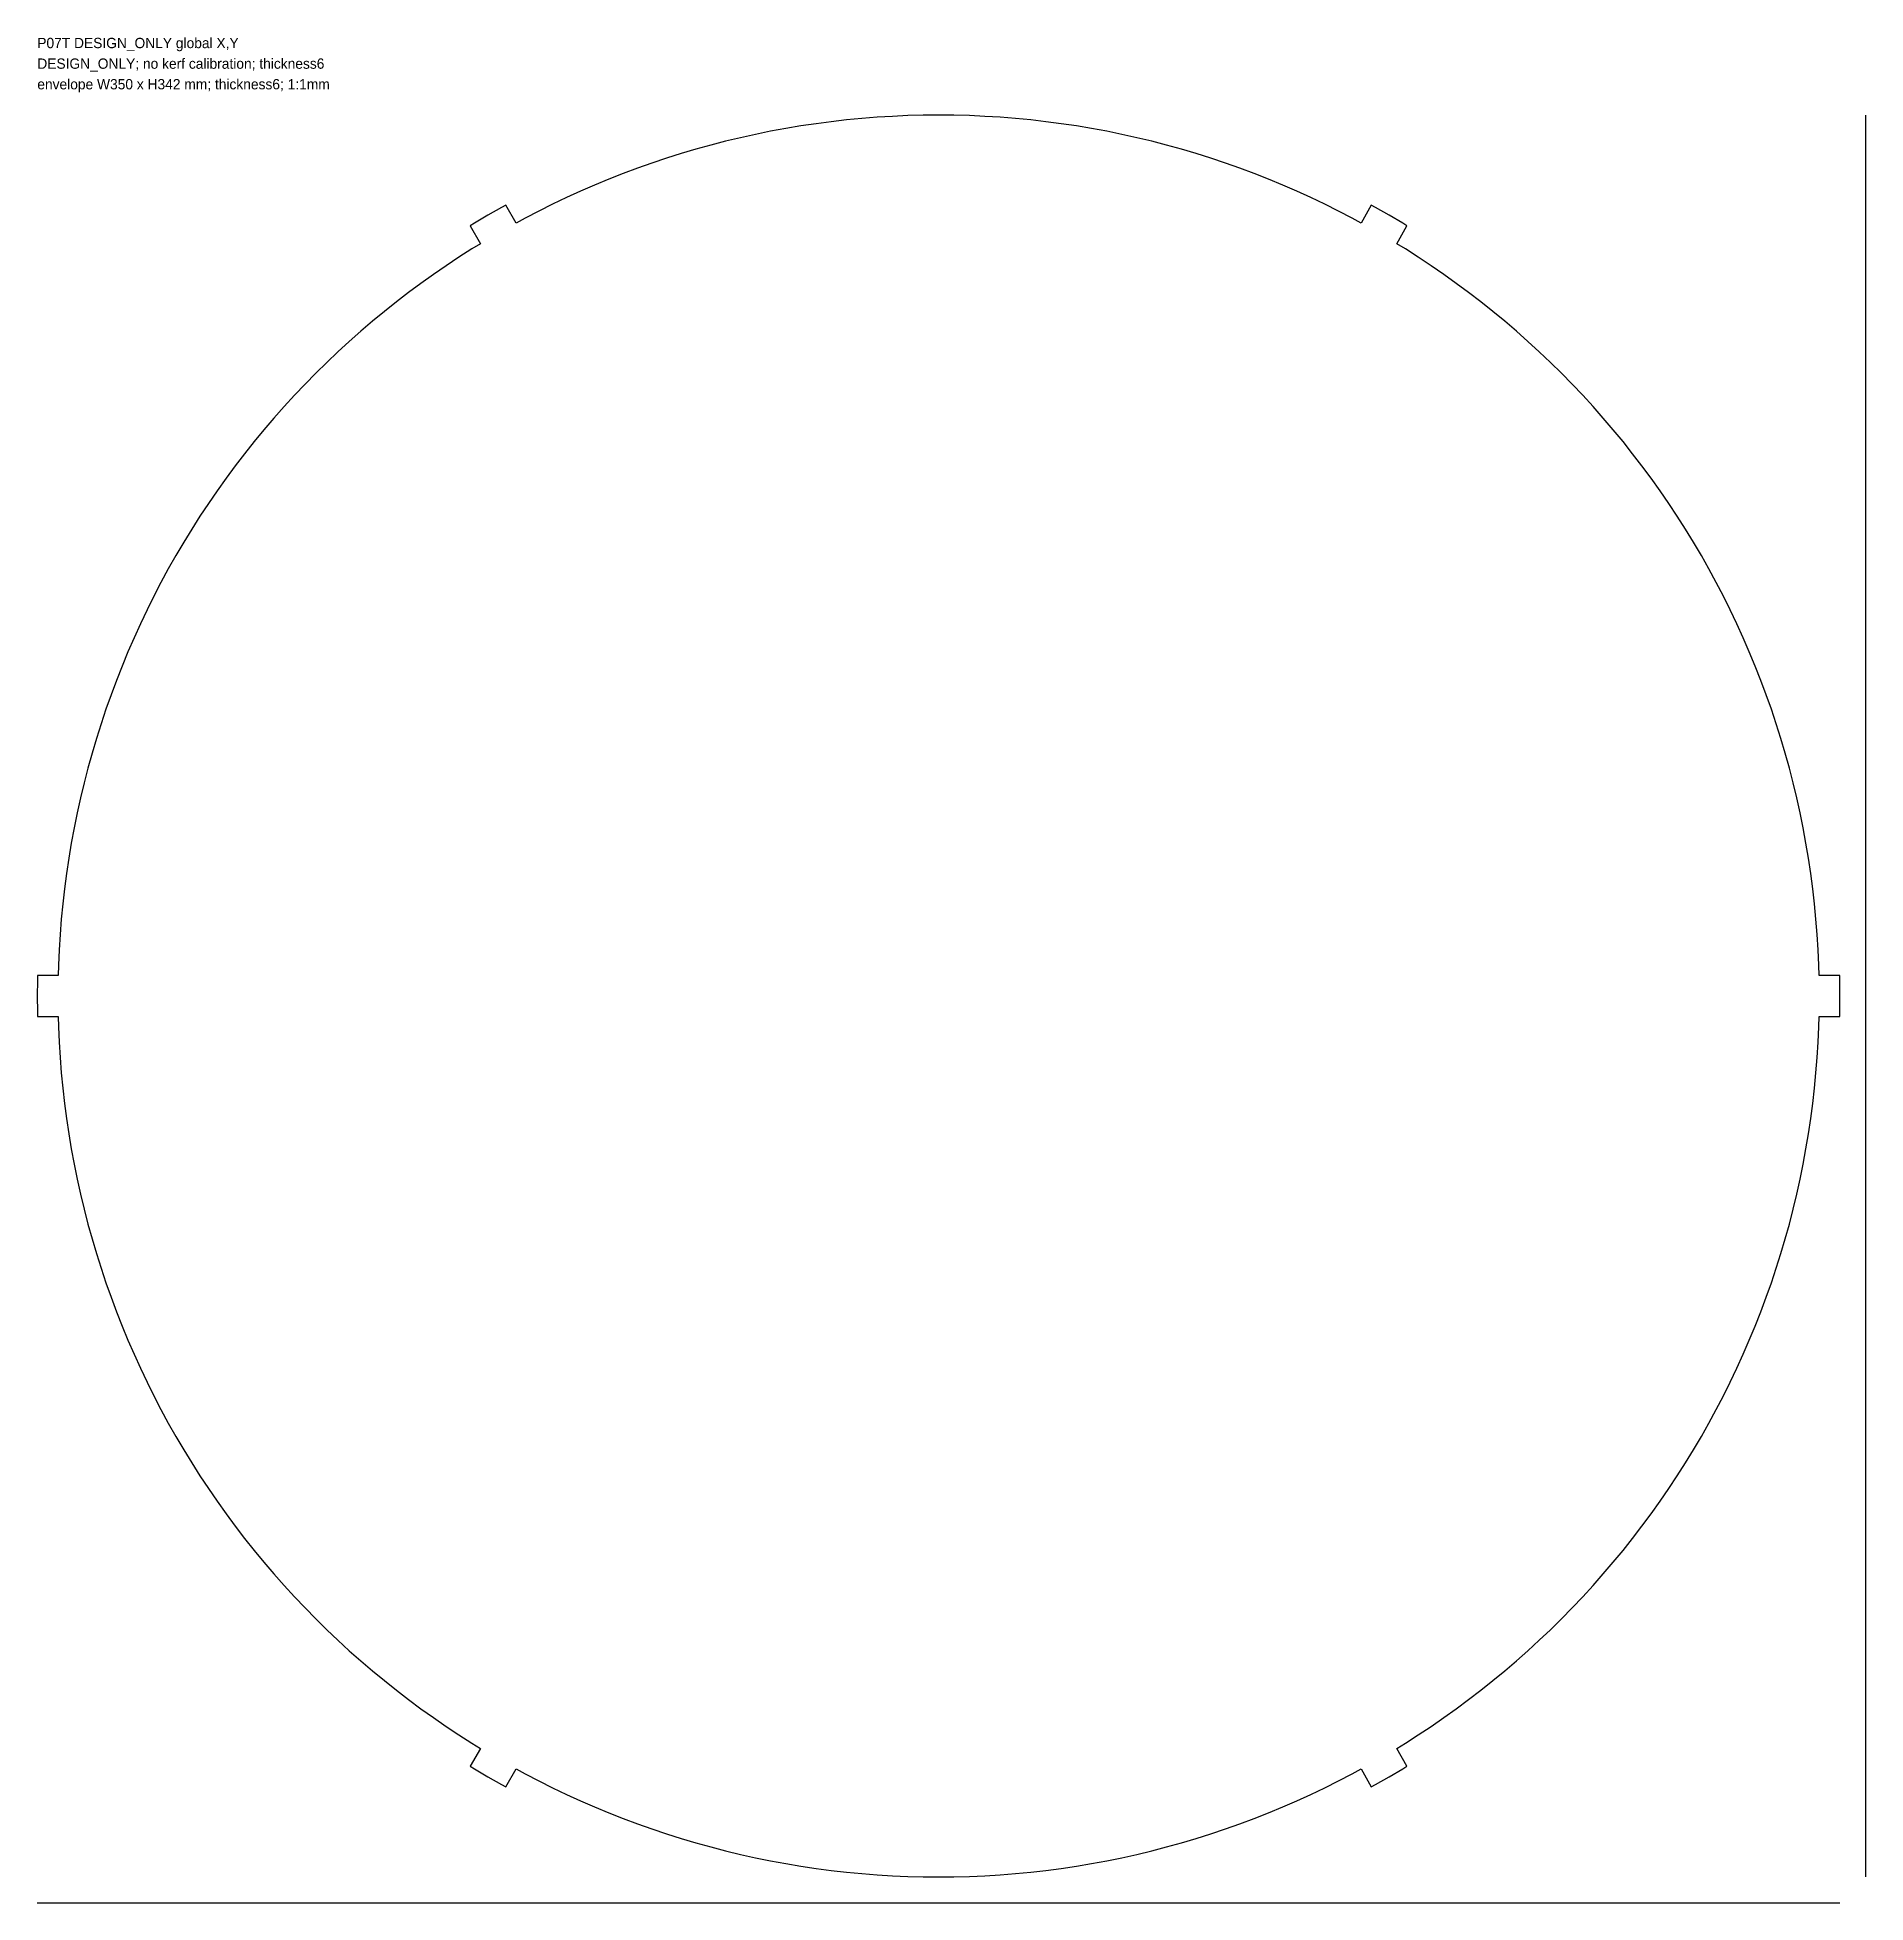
# Model space of a CAD drawing. Header units: millimetres. Extents: x -175 to 180, y -176 to 186.
import ezdxf

# ---------------------------------------------------------------- set-up
doc = ezdxf.new("R2010")
doc.units = ezdxf.units.MM
doc.layers.add('CUT_DESIGN_ONLY', color=1, linetype='Continuous')
doc.layers.add('NOT_CUT_DIMENSIONS', color=5, linetype='Continuous')

msp = doc.modelspace()

# ---------------------------------------------------------------- linework, layer by layer
at = {"layer": 'CUT_DESIGN_ONLY'}
msp.add_lwpolyline([(82.009579, -150.044757), (84.010188, -153.509914), (84.841684, -153.058449), (87.5, -151.554446), (90.131663, -150.004278), (90.938391, -149.509914), (88.937782, -146.044757), (90.616194, -145.016224), (93.133275, -143.412667), (95.621986, -141.765425), (98.081571, -140.075), (100.511278, -138.341906), (102.910369, -136.566672), (105.278112, -134.749839), (107.613787, -132.891959), (109.916681, -130.9936), (112.186094, -129.055338), (114.421334, -127.077765), (116.62172, -125.061483), (118.786581, -123.007106), (120.91526, -120.91526), (123.007106, -118.786581), (125.061483, -116.62172), (127.077765, -114.421334), (129.055338, -112.186094), (130.9936, -109.916681), (132.891959, -107.613787), (134.749839, -105.278112), (136.566672, -102.910369), (138.341906, -100.511278), (140.075, -98.081571), (141.765425, -95.621986), (143.412667, -93.133275), (145.016224, -90.616194), (146.575608, -88.071511), (148.090344, -85.5), (149.55997, -82.902445), (150.984038, -80.279637), (152.362116, -77.632375), (153.693782, -74.961466), (154.978632, -72.267723), (156.216273, -69.551966), (157.40633, -66.815023), (158.548439, -64.057727), (159.642253, -61.280919), (160.687438, -58.485445), (161.683676, -55.672154), (162.630664, -52.841906), (163.528113, -49.995562), (164.37575, -47.133988), (165.173316, -44.258057), (165.920569, -41.368644), (166.617281, -38.46663), (167.26324, -35.552899), (167.858248, -32.628338), (168.402126, -29.693838), (168.894706, -26.750294), (169.33584, -23.7986), (169.725392, -20.839658), (170.063244, -17.874367), (170.349293, -14.903632), (170.583453, -11.928357), (170.76565, -8.949449), (170.895831, -5.967814), (170.94736, -4), (174.948579, -4), (174.973347, -3.054171), (175, 0), (174.973347, 3.054171), (174.948579, 4), (170.94736, 4), (170.895831, 5.967814), (170.76565, 8.949449), (170.583453, 11.928357), (170.349293, 14.903632), (170.063244, 17.874367), (169.725392, 20.839658), (169.33584, 23.7986), (168.894706, 26.750294), (168.402126, 29.693838), (167.858248, 32.628338), (167.26324, 35.552899), (166.617281, 38.46663), (165.920569, 41.368644), (165.173316, 44.258057), (164.37575, 47.133988), (163.528113, 49.995562), (162.630664, 52.841906), (161.683676, 55.672154), (160.687438, 58.485445), (159.642253, 61.280919), (158.548439, 64.057727), (157.40633, 66.815023), (156.216273, 69.551966), (154.978632, 72.267723), (153.693782, 74.961466), (152.362116, 77.632375), (150.984038, 80.279637), (149.55997, 82.902445), (148.090344, 85.5), (146.575608, 88.071511), (145.016224, 90.616194), (143.412667, 93.133275), (141.765425, 95.621986), (140.075, 98.081571), (138.341906, 100.511278), (136.566672, 102.910369), (134.749839, 105.278112), (132.891959, 107.613787), (130.9936, 109.916681), (129.055338, 112.186094), (127.077765, 114.421334), (125.061483, 116.62172), (123.007106, 118.786581), (120.91526, 120.91526), (118.786581, 123.007106), (116.62172, 125.061483), (114.421334, 127.077765), (112.186094, 129.055338), (109.916681, 130.9936), (107.613787, 132.891959), (105.278112, 134.749839), (102.910369, 136.566672), (100.511278, 138.341906), (98.081571, 140.075), (95.621986, 141.765425), (93.133275, 143.412667), (90.616194, 145.016224), (88.937782, 146.044757), (90.938391, 149.509914), (90.131663, 150.004278), (87.5, 151.554446), (84.841684, 153.058449), (84.010188, 153.509914), (82.009579, 150.044757), (80.279637, 150.984038), (77.632375, 152.362116), (74.961466, 153.693782), (72.267723, 154.978632), (69.551966, 156.216273), (66.815023, 157.40633), (64.057727, 158.548439), (61.280919, 159.642253), (58.485445, 160.687438), (55.672154, 161.683676), (52.841906, 162.630664), (49.995562, 163.528113), (47.133988, 164.37575), (44.258057, 165.173316), (41.368644, 165.920569), (38.46663, 166.617281), (35.552899, 167.26324), (32.628338, 167.858248), (29.693838, 168.402126), (26.750294, 168.894706), (23.7986, 169.33584), (20.839658, 169.725392), (17.874367, 170.063244), (14.903632, 170.349293), (11.928357, 170.583453), (8.949449, 170.76565), (5.967814, 170.895831), (2.984362, 170.973956), (0, 171), (-2.984362, 170.973956), (-5.967814, 170.895831), (-8.949449, 170.76565), (-11.928357, 170.583453), (-14.903632, 170.349293), (-17.874367, 170.063244), (-20.839658, 169.725392), (-23.7986, 169.33584), (-26.750294, 168.894706), (-29.693838, 168.402126), (-32.628338, 167.858248), (-35.552899, 167.26324), (-38.46663, 166.617281), (-41.368644, 165.920569), (-44.258057, 165.173316), (-47.133988, 164.37575), (-49.995562, 163.528113), (-52.841906, 162.630664), (-55.672154, 161.683676), (-58.485445, 160.687438), (-61.280919, 159.642253), (-64.057727, 158.548439), (-66.815023, 157.40633), (-69.551966, 156.216273), (-72.267723, 154.978632), (-74.961466, 153.693782), (-77.632375, 152.362116), (-80.279637, 150.984038), (-82.009579, 150.044757), (-84.010188, 153.509914), (-84.841684, 153.058449), (-87.5, 151.554446), (-90.131663, 150.004278), (-90.938391, 149.509914), (-88.937782, 146.044757), (-90.616194, 145.016224), (-93.133275, 143.412667), (-95.621986, 141.765425), (-98.081571, 140.075), (-100.511278, 138.341906), (-102.910369, 136.566672), (-105.278112, 134.749839), (-107.613787, 132.891959), (-109.916681, 130.9936), (-112.186094, 129.055338), (-114.421334, 127.077765), (-116.62172, 125.061483), (-118.786581, 123.007106), (-120.91526, 120.91526), (-123.007106, 118.786581), (-125.061483, 116.62172), (-127.077765, 114.421334), (-129.055338, 112.186094), (-130.9936, 109.916681), (-132.891959, 107.613787), (-134.749839, 105.278112), (-136.566672, 102.910369), (-138.341906, 100.511278), (-140.075, 98.081571), (-141.765425, 95.621986), (-143.412667, 93.133275), (-145.016224, 90.616194), (-146.575608, 88.071511), (-148.090344, 85.5), (-149.55997, 82.902445), (-150.984038, 80.279637), (-152.362116, 77.632375), (-153.693782, 74.961466), (-154.978632, 72.267723), (-156.216273, 69.551966), (-157.40633, 66.815023), (-158.548439, 64.057727), (-159.642253, 61.280919), (-160.687438, 58.485445), (-161.683676, 55.672154), (-162.630664, 52.841906), (-163.528113, 49.995562), (-164.37575, 47.133988), (-165.173316, 44.258057), (-165.920569, 41.368644), (-166.617281, 38.46663), (-167.26324, 35.552899), (-167.858248, 32.628338), (-168.402126, 29.693838), (-168.894706, 26.750294), (-169.33584, 23.7986), (-169.725392, 20.839658), (-170.063244, 17.874367), (-170.349293, 14.903632), (-170.583453, 11.928357), (-170.76565, 8.949449), (-170.895831, 5.967814), (-170.94736, 4), (-174.948579, 4), (-174.973347, 3.054171), (-175, 0), (-174.973347, -3.054171), (-174.948579, -4), (-170.94736, -4), (-170.895831, -5.967814), (-170.76565, -8.949449), (-170.583453, -11.928357), (-170.349293, -14.903632), (-170.063244, -17.874367), (-169.725392, -20.839658), (-169.33584, -23.7986), (-168.894706, -26.750294), (-168.402126, -29.693838), (-167.858248, -32.628338), (-167.26324, -35.552899), (-166.617281, -38.46663), (-165.920569, -41.368644), (-165.173316, -44.258057), (-164.37575, -47.133988), (-163.528113, -49.995562), (-162.630664, -52.841906), (-161.683676, -55.672154), (-160.687438, -58.485445), (-159.642253, -61.280919), (-158.548439, -64.057727), (-157.40633, -66.815023), (-156.216273, -69.551966), (-154.978632, -72.267723), (-153.693782, -74.961466), (-152.362116, -77.632375), (-150.984038, -80.279637), (-149.55997, -82.902445), (-148.090344, -85.5), (-146.575608, -88.071511), (-145.016224, -90.616194), (-143.412667, -93.133275), (-141.765425, -95.621986), (-140.075, -98.081571), (-138.341906, -100.511278), (-136.566672, -102.910369), (-134.749839, -105.278112), (-132.891959, -107.613787), (-130.9936, -109.916681), (-129.055338, -112.186094), (-127.077765, -114.421334), (-125.061483, -116.62172), (-123.007106, -118.786581), (-120.91526, -120.91526), (-118.786581, -123.007106), (-116.62172, -125.061483), (-114.421334, -127.077765), (-112.186094, -129.055338), (-109.916681, -130.9936), (-107.613787, -132.891959), (-105.278112, -134.749839), (-102.910369, -136.566672), (-100.511278, -138.341906), (-98.081571, -140.075), (-95.621986, -141.765425), (-93.133275, -143.412667), (-90.616194, -145.016224), (-88.937782, -146.044757), (-90.938391, -149.509914), (-90.131663, -150.004278), (-87.5, -151.554446), (-84.841684, -153.058449), (-84.010188, -153.509914), (-82.009579, -150.044757), (-80.279637, -150.984038), (-77.632375, -152.362116), (-74.961466, -153.693782), (-72.267723, -154.978632), (-69.551966, -156.216273), (-66.815023, -157.40633), (-64.057727, -158.548439), (-61.280919, -159.642253), (-58.485445, -160.687438), (-55.672154, -161.683676), (-52.841906, -162.630664), (-49.995562, -163.528113), (-47.133988, -164.37575), (-44.258057, -165.173316), (-41.368644, -165.920569), (-38.46663, -166.617281), (-35.552899, -167.26324), (-32.628338, -167.858248), (-29.693838, -168.402126), (-26.750294, -168.894706), (-23.7986, -169.33584), (-20.839658, -169.725392), (-17.874367, -170.063244), (-14.903632, -170.349293), (-11.928357, -170.583453), (-8.949449, -170.76565), (-5.967814, -170.895831), (-2.984362, -170.973956), (0, -171), (2.984362, -170.973956), (5.967814, -170.895831), (8.949449, -170.76565), (11.928357, -170.583453), (14.903632, -170.349293), (17.874367, -170.063244), (20.839658, -169.725392), (23.7986, -169.33584), (26.750294, -168.894706), (29.693838, -168.402126), (32.628338, -167.858248), (35.552899, -167.26324), (38.46663, -166.617281), (41.368644, -165.920569), (44.258057, -165.173316), (47.133988, -164.37575), (49.995562, -163.528113), (52.841906, -162.630664), (55.672154, -161.683676), (58.485445, -160.687438), (61.280919, -159.642253), (64.057727, -158.548439), (66.815023, -157.40633), (69.551966, -156.216273), (72.267723, -154.978632), (74.961466, -153.693782), (77.632375, -152.362116), (80.279637, -150.984038)], close=True, dxfattribs=at)
at = {"layer": 'NOT_CUT_DIMENSIONS'}
for p, q in [((180, -171), (180, 171)), ((-175, -176), (175, -176))]:
    msp.add_line(p, q, dxfattribs=at)

# ---------------------------------------------------------------- texts
for s, p in [('P07T DESIGN_ONLY global X,Y', (-175, 184)), ('DESIGN_ONLY; no kerf calibration; thickness6', (-175, 180)), ('envelope W350 x H342 mm; thickness6; 1:1mm', (-175, 176))]:
    msp.add_text(s, height=2, dxfattribs=at).set_placement(p)

doc.saveas('drawing.dxf')
